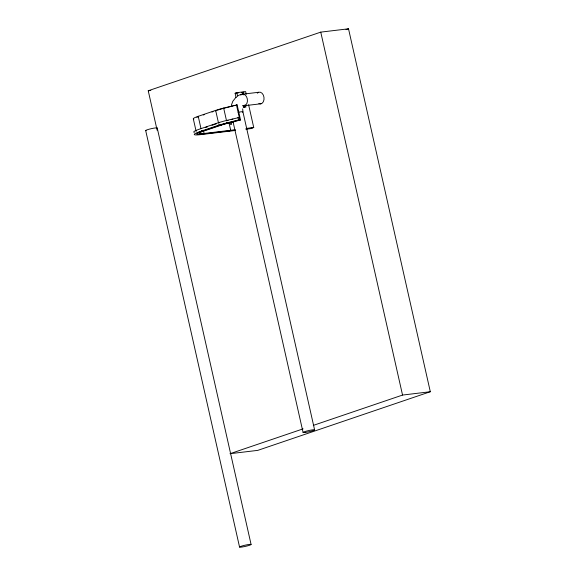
<?xml version="1.0" encoding="UTF-8"?>
<svg xmlns="http://www.w3.org/2000/svg" width="576" height="576" viewBox="0 0 576 576"><rect width="100%" height="100%" fill="white"/><g stroke="black" fill="none" stroke-linecap="round" stroke-linejoin="round"><path stroke-width="0.86" d="M231.336 105.386L232.769 101.347L236.225 96.948M237.485 96.091L239.702 94.853M157.118 130.212L148.234 90.763L320.753 32.126L348.516 28.8L430.308 391.73L257.782 450.367L230.018 453.701L303.113 428.854M345.967 29.664L348.516 28.8M236.11 97.618L235.123 93.24L236.786 92.671L245.642 91.613L246.24 94.241M193.817 119.131A18.67 1.951 -12.7 0 1 198.223 116.309L215.654 110.39A18.67 1.951 -12.7 0 1 223.661 108.058L237.132 104.89L240.53 119.981L227.772 123.25A16.178 1.692 -12.7 0 0 220.824 125.273L203.4 131.191A16.178 1.692 -12.7 0 0 204.12 133.481L235.13 129.766M203.263 114.991L204.358 114.617M211.982 112.025L213.07 111.658M215.244 110.916L216.338 110.549M243.943 106.128L245.606 105.566L245.945 107.078L243.288 107.395M205.438 127.512L207.619 126.77M211.975 125.287L216.331 123.804M229.039 130.86L230.702 130.298L229.003 122.746M248.609 104.753L253.742 127.534L250.416 128.664L245.988 129.197M313.308 425.39L402.545 395.064L430.308 391.73M225.166 107.95L226.764 107.539M227.556 107.338L230.753 106.524M231.545 106.315L233.143 105.912M233.942 105.703L235.534 105.293M236.333 105.091L237.132 104.89M237.686 117.878L239.285 117.468L225.814 120.636A21.161 2.21 -12.7 0 0 216.742 123.278L199.31 129.204A21.161 2.21 -12.7 0 0 194.314 132.401M226.519 120.737L228.118 120.326M231.307 119.513L232.906 119.102M240.53 119.981L239.126 119.786L226.361 123.055A21.161 2.21 -12.7 0 0 217.282 125.698L199.858 131.616A21.161 2.21 -12.7 0 0 200.801 134.611L235.354 130.471M148.234 90.763L150.833 90.454M235.123 93.24L238.666 92.815M241.322 92.491L243.986 92.174M240.358 94.414L243.022 94.097M242.014 94.27L258.624 92.275M242.95 105.883L261.209 103.745M228.542 122.803L233.712 122.184M246.65 128.383L253.742 127.534M236.426 104.789L239.832 119.88L221.738 124.625L201.629 131.407C194.89 133.178 196.157 135.324 202.457 134.05L235.246 130.118M245.873 128.844L252.079 128.102M202.457 134.05L198.439 134.338L196.711 133.934L197.971 132.854L201.629 131.407L201.413 130.464M320.753 32.126L402.545 395.064M242.849 93.197L243.238 94.91M245.03 104.767L245.419 106.488M243.9 105.79L244.282 107.64M314.597 429.854L242.928 111.838L242.676 108.835M236.786 92.671L237.571 96.178M238.579 117.367L239.126 119.786M232.978 121.457L303.07 432.461M231.134 122.119L231.624 124.294L230.515 124.43L230.026 122.256M227.556 122.306L227.772 123.25M223.661 108.058L226.426 120.319M226.85 122.206L227.066 123.149L219.053 125.482L218.844 124.538M220.615 124.33L220.824 125.273M215.654 110.39L218.419 122.652M203.695 131.594L204.12 133.481M203.184 130.248L203.4 131.191M198.223 116.309L200.988 128.578M193.306 118.836L196.142 131.414M157.226 127.966L251.086 544.464A5.911 0.619 -12.7 0 1 242.093 547.013A5.911 0.619 -12.7 0 1 242.798 545.76A5.911 0.619 -12.7 0 1 251.078 544.529M145.692 130.572L239.558 547.07M240.653 95.162A5.911 4.118 83.2 0 1 247.313 98.95A5.911 4.118 83.2 0 1 242.64 105.71M257.263 93.175A5.911 4.118 83.2 0 1 263.974 97.258A5.911 4.118 83.2 0 1 258.84 103.543M238.162 112.291A5.911 0.619 -12.7 0 1 242.532 112.176M146.023 130.694A5.911 0.619 -12.7 0 1 151.272 128.678A5.911 0.619 -12.7 0 1 157.01 128.203M218.513 123.07A18.67 1.951 -12.7 0 1 219.348 122.789M217.426 110.174A16.178 1.692 -12.7 0 1 224.366 108.158M196.834 117.353A16.178 1.692 -12.7 0 1 198.223 116.741M305.604 432.403A5.911 0.619 -12.7 0 0 314.59 429.919A5.911 0.619 -12.7 0 0 306.31 431.15A5.911 0.619 -12.7 0 0 305.604 432.403"/></g></svg>
